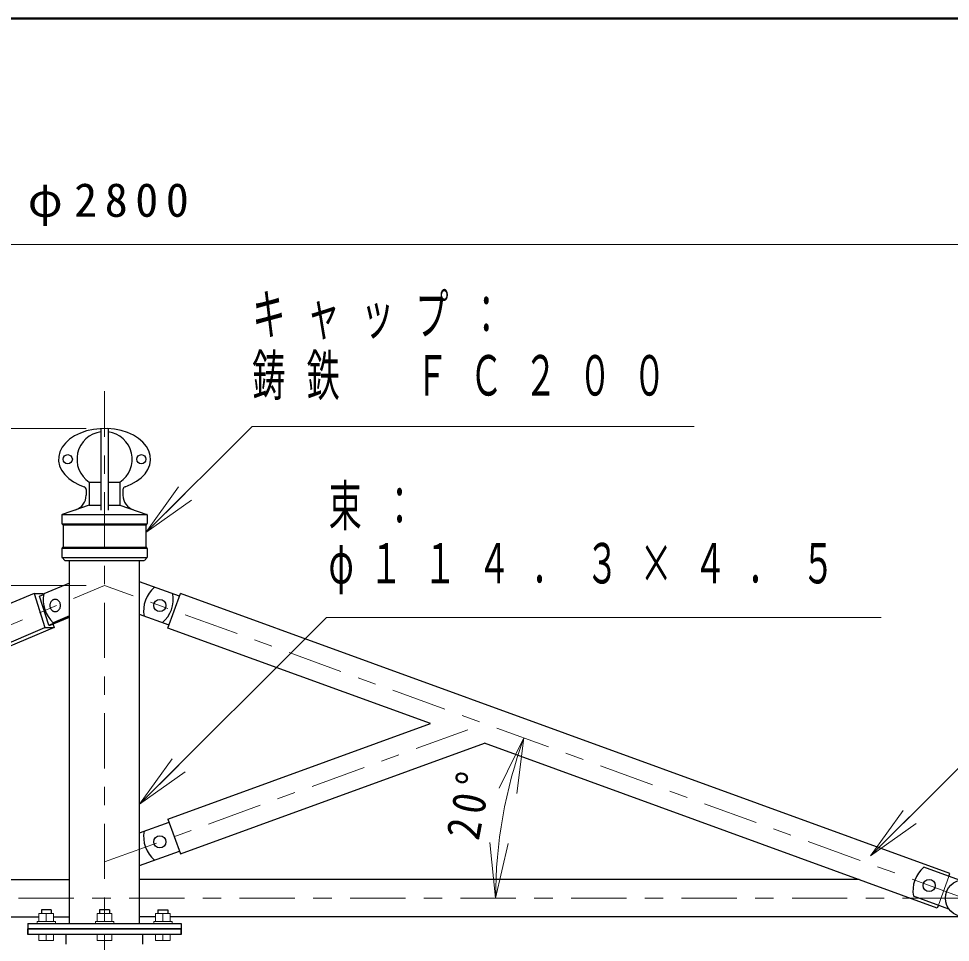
# Model space of a CAD drawing. Units: millimetres on the paper. Extents: x -385 to 0, y -5 to 267.
# Drawn here: x -109.3 to -58.7, y 216.8 to 267 of the extents above; entities that cross this region are included whole.
import ezdxf

# ---------------------------------------------------------------- set-up
doc = ezdxf.new("R2010")
doc.units = ezdxf.units.MM
doc.linetypes.add('USER1', pattern=[4.5, 2.5, -2])
doc.linetypes.add('USER2', pattern=[6, 3, -1, 1, -1])
doc.layers.add('LY_1', color=131, linetype='Continuous', lineweight=25)
doc.layers.add('LY_4', color=7, linetype='Continuous', lineweight=13)
doc.styles.add('ＭＳ ゴシック', font='')
doc.styles.get('ＭＳ ゴシック').set_extended_font_data('MS Gothic')

# ---------------------------------------------------------------- blocks, each defined once
blk = doc.blocks.new('open_arrow')
at = {"color": 0, "linetype": 'Continuous', "lineweight": -2}
blk.add_lwpolyline([(7.5, 1.25), (0, 0), (7.5, -1.25)], dxfattribs=at)

msp = doc.modelspace()

# ---------------------------------------------------------------- linework, layer by layer
at = {"layer": 'LY_1', "color": 7, "lineweight": 13}
for p, q in [((-151.314, 254.742), (-57.981, 254.742)), ((-105.648, 244.742), (-172.314, 244.742)), ((-102.398, 239.094), (-100.63, 241.569)), ((-102.398, 239.094), (-100.276, 241.215)), ((-99.923, 240.862), (-102.398, 239.094)), ((-105.648, 236.227), (-162.314, 236.227)), ((-102.743, 224.341), (-100.974, 226.815)), ((-102.743, 224.341), (-100.621, 226.462)), ((-100.267, 226.108), (-102.743, 224.341)), ((-63.063, 221.54), (-61.289, 224.01)), ((-63.063, 221.54), (-60.936, 223.656)), ((-60.583, 223.301), (-63.063, 221.54)), ((-108.214, 218.415), (-107.414, 218.415)), ((-108.214, 218.415), (-108.214, 217.982)), ((-107.814, 218.415), (-107.814, 217.982)), ((-107.414, 218.415), (-107.414, 217.982)), ((-105.048, 218.415), (-105.048, 217.982)), ((-105.048, 218.415), (-104.248, 218.415)), ((-104.648, 218.415), (-104.648, 217.982)), ((-104.248, 218.415), (-104.248, 217.982)), ((-101.881, 218.415), (-101.881, 217.982)), ((-101.081, 218.415), (-101.881, 218.415)), ((-101.481, 218.415), (-101.481, 217.982)), ((-101.081, 218.415), (-101.081, 217.982)), ((-108.314, 217.982), (-108.314, 217.875)), ((-108.314, 217.982), (-107.314, 217.982)), ((-107.314, 217.982), (-107.314, 217.875)), ((-105.148, 217.982), (-105.148, 217.875)), ((-105.148, 217.982), (-104.148, 217.982)), ((-104.148, 217.982), (-104.148, 217.875)), ((-101.981, 217.982), (-101.981, 217.875)), ((-100.981, 217.982), (-101.981, 217.982)), ((-100.981, 217.982), (-100.981, 217.875)), ((-108.214, 216.942), (-108.214, 217.275)), ((-107.814, 216.942), (-107.814, 217.275)), ((-107.414, 216.942), (-107.414, 217.275)), ((-105.048, 216.942), (-105.048, 217.275)), ((-104.648, 216.942), (-104.648, 217.275)), ((-104.248, 216.942), (-104.248, 217.275)), ((-101.881, 216.942), (-101.881, 217.275)), ((-101.481, 216.942), (-101.481, 217.275)), ((-101.081, 216.942), (-101.081, 217.275)), ((-108.214, 216.942), (-107.414, 216.942)), ((-105.048, 216.942), (-104.248, 216.942)), ((-101.081, 216.942), (-101.881, 216.942))]:
    msp.add_line(p, q, dxfattribs=at)
at = {"layer": 'LY_1', "color": 7, "linetype": 'USER2', "lineweight": 13}
for p, q in [((-104.648, 94.284), (-104.648, 246.769)), ((-145.062, 219.242), (-104.648, 236.227))]:
    msp.add_line(p, q, dxfattribs=at)
at = {"layer": 'LY_1', "color": 4}
for p, q in [((-104.848, 244.737), (-104.848, 240.316)), ((-104.448, 244.737), (-104.448, 240.316)), ((-105.648, 241.425), (-105.648, 241.118)), ((-105.481, 241.828), (-105.481, 240.575)), ((-105.481, 241.828), (-104.848, 241.828)), ((-104.448, 241.828), (-103.814, 241.828)), ((-103.814, 241.828), (-103.814, 240.575)), ((-103.648, 241.425), (-103.648, 241.118)), ((-105.481, 240.575), (-106.942, 240.083)), ((-105.481, 240.575), (-104.848, 240.575)), ((-104.448, 240.575), (-103.814, 240.575)), ((-103.814, 240.575), (-102.354, 240.083)), ((-106.964, 240.051), (-106.964, 239.589)), ((-106.954, 240.075), (-102.341, 240.075)), ((-102.331, 240.051), (-102.331, 239.589)), ((-106.964, 239.575), (-102.334, 239.575)), ((-106.955, 239.566), (-106.907, 239.519)), ((-106.898, 239.509), (-102.395, 239.509)), ((-106.898, 239.495), (-106.898, 238.323)), ((-102.398, 239.495), (-102.398, 238.323)), ((-102.341, 239.566), (-102.388, 239.519)), ((-106.901, 238.309), (-102.395, 238.309)), ((-106.964, 238.228), (-106.964, 237.756)), ((-106.961, 238.242), (-102.334, 238.242)), ((-106.907, 238.299), (-106.955, 238.252)), ((-102.388, 238.299), (-102.341, 238.252)), ((-102.331, 238.228), (-102.331, 237.756)), ((-106.961, 237.742), (-102.334, 237.742)), ((-106.955, 237.732), (-106.807, 237.585)), ((-106.784, 237.575), (-102.512, 237.575)), ((-102.341, 237.732), (-102.488, 237.585))]:
    msp.add_line(p, q, dxfattribs=at)
at = {"layer": 'LY_1', "color": 7}
for p, q in [((-106.553, 217.875), (-106.553, 237.575)), ((-102.743, 217.875), (-102.743, 237.575)), ((-106.553, 236.346), (-107.951, 235.766)), ((-108.172, 235.644), (-107.959, 235.732)), ((-107.678, 234.069), (-108.172, 235.644)), ((-107.678, 234.069), (-106.553, 234.535)), ((-107.603, 234.069), (-106.553, 234.504)), ((-106.553, 234.566), (-107.436, 234.2)), ((-107.678, 234.069), (-107.603, 234.069)), ((-107.361, 234.2), (-107.436, 234.2)), ((-139.887, 220.25), (-106.553, 220.25)), ((-63.675, 220.25), (-102.743, 220.25)), ((-107.548, 218.609), (-108.081, 218.609)), ((-108.081, 218.609), (-108.081, 218.415)), ((-107.548, 218.609), (-107.548, 218.415)), ((-104.914, 218.609), (-104.914, 218.415)), ((-104.381, 218.609), (-104.914, 218.609)), ((-104.381, 218.609), (-104.381, 218.415)), ((-101.748, 218.609), (-101.748, 218.415)), ((-101.748, 218.609), (-101.214, 218.609)), ((-101.214, 218.609), (-101.214, 218.415)), ((-151.314, 218.234), (-108.214, 218.234)), ((-107.414, 218.234), (-106.553, 218.234)), ((-101.881, 218.234), (-102.743, 218.234)), ((-57.981, 218.234), (-101.081, 218.234)), ((-108.814, 217.875), (-108.814, 217.275)), ((-108.814, 217.875), (-100.481, 217.875)), ((-108.814, 217.275), (-108.814, 217.575)), ((-108.814, 217.575), (-100.481, 217.575)), ((-108.814, 217.575), (-100.481, 217.575)), ((-100.481, 217.575), (-108.814, 217.575)), ((-100.481, 217.875), (-100.481, 217.275)), ((-100.481, 217.275), (-100.481, 217.575)), ((-100.481, 217.275), (-108.814, 217.275)), ((-106.731, 216.742), (-106.731, 217.275)), ((-102.564, 216.742), (-102.564, 217.275))]:
    msp.add_line(p, q, dxfattribs=at)
at = {"layer": 'LY_1', "color": 190}
for p, q in [((-100.578, 235.633), (-102.743, 236.421)), ((-108.478, 235.79), (-119.472, 231.168)), ((-108.478, 235.79), (-107.978, 235.79)), ((-108.478, 235.79), (-107.885, 233.931)), ((-107.978, 235.79), (-107.959, 235.732)), ((-101.205, 233.91), (-100.521, 235.79)), ((-58.743, 220.584), (-100.521, 235.79)), ((-101.148, 234.067), (-102.743, 234.647)), ((-115.042, 230.919), (-107.885, 233.931)), ((-107.385, 233.931), (-115.024, 230.716)), ((-107.885, 233.931), (-107.385, 233.931)), ((-107.45, 234.132), (-107.385, 233.931)), ((-86.94, 228.718), (-101.205, 233.91)), ((-101.205, 223.526), (-86.94, 228.718)), ((-100.521, 221.646), (-84.016, 227.654)), ((-59.427, 218.704), (-84.016, 227.654)), ((-102.743, 222.789), (-101.148, 223.369)), ((-101.205, 223.526), (-100.521, 221.646)), ((-102.743, 221.015), (-100.578, 221.803)), ((-58.229, 220.219), (-60.156, 220.921)), ((-58.8, 220.427), (-58.743, 220.584)), ((-58.8, 218.653), (-60.727, 219.354)), ((-59.37, 218.861), (-59.427, 218.704))]:
    msp.add_line(p, q, dxfattribs=at)
at = {"layer": 'LY_1', "color": 190, "linetype": 'USER2', "lineweight": 13}
for p, q in [((-57.981, 219.242), (-104.648, 236.227)), ((-104.648, 221.209), (-84.016, 228.718))]:
    msp.add_line(p, q, dxfattribs=at)
at = {"layer": 'LY_1', "color": 190, "linetype": 'USER1', "lineweight": 13}
msp.add_line((-59.37, 218.861), (-58.8, 220.427), dxfattribs=at)
at = {"layer": 'LY_1', "color": 2, "linetype": 'USER2', "lineweight": 13}
msp.add_line((-151.314, 219.242), (-57.981, 219.242), dxfattribs=at)
at = {"layer": 'LY_1', "color": 40}
for p, q in [((-108.814, 217.575), (-100.481, 217.575)), ((-100.481, 217.575), (-108.814, 217.575))]:
    msp.add_line(p, q, dxfattribs=at)
at = {"layer": 'LY_1', "color": 4}
msp.add_lwpolyline([(-103.533, 241.584), (-103.203, 241.715), (-102.907, 241.879), (-102.653, 242.071), (-102.445, 242.287), (-102.29, 242.521), (-102.19, 242.769), (-102.149, 243.024), (-102.167, 243.28), (-102.243, 243.531), (-102.376, 243.772), (-102.564, 243.996), (-102.8, 244.198), (-103.08, 244.374), (-103.397, 244.519), (-103.744, 244.629), (-104.113, 244.703), (-104.493, 244.739), (-104.878, 244.735), (-105.257, 244.692), (-105.622, 244.61), (-105.963, 244.493), (-106.274, 244.341), (-106.546, 244.16), (-106.773, 243.953), (-106.95, 243.725), (-107.072, 243.482), (-107.137, 243.23), (-107.143, 242.973), (-107.09, 242.719), (-106.979, 242.474), (-106.813, 242.242), (-106.596, 242.031), (-106.332, 241.844), (-106.029, 241.686), (-105.898, 241.632), (-105.762, 241.583)], dxfattribs=at)
at = {"layer": 'LY_1', "color": 7, "lineweight": 13}
for points in [[(-102.398, 239.094), (-96.634, 244.857), (-72.625, 244.857)], [(-102.743, 224.341), (-92.595, 234.482), (-62.482, 234.482)], [(-63.063, 221.54), (-52.475, 232.074), (-19.151, 232.074)]]:
    msp.add_lwpolyline(points, dxfattribs=at)
at = {"layer": 'LY_1', "color": 7}
msp.add_lwpolyline([(-107.328, 235.468), (-107.354, 235.467), (-107.379, 235.463), (-107.403, 235.457), (-107.427, 235.448), (-107.45, 235.437), (-107.473, 235.424), (-107.494, 235.408), (-107.514, 235.39), (-107.533, 235.371), (-107.55, 235.349), (-107.565, 235.326), (-107.578, 235.302), (-107.59, 235.276), (-107.6, 235.249), (-107.607, 235.221), (-107.613, 235.193), (-107.616, 235.164), (-107.617, 235.135), (-107.616, 235.106), (-107.613, 235.077), (-107.607, 235.049), (-107.6, 235.021), (-107.59, 234.994), (-107.578, 234.968), (-107.565, 234.944), (-107.55, 234.921), (-107.533, 234.899), (-107.514, 234.88), (-107.494, 234.862), (-107.473, 234.846), (-107.45, 234.833), (-107.427, 234.822), (-107.403, 234.813), (-107.379, 234.807), (-107.354, 234.803), (-107.328, 234.802), (-107.303, 234.803), (-107.278, 234.807), (-107.254, 234.813), (-107.23, 234.822), (-107.206, 234.833), (-107.184, 234.846), (-107.163, 234.862), (-107.143, 234.88), (-107.124, 234.899), (-107.107, 234.921), (-107.092, 234.944), (-107.078, 234.968), (-107.067, 234.994), (-107.057, 235.021), (-107.05, 235.049), (-107.044, 235.077), (-107.041, 235.106), (-107.04, 235.135), (-107.041, 235.164), (-107.044, 235.193), (-107.05, 235.221), (-107.057, 235.249), (-107.067, 235.276), (-107.078, 235.302), (-107.092, 235.326), (-107.107, 235.349), (-107.124, 235.371), (-107.143, 235.39), (-107.163, 235.408), (-107.184, 235.424), (-107.206, 235.437), (-107.23, 235.448), (-107.254, 235.457), (-107.278, 235.463), (-107.303, 235.467)], close=True, dxfattribs=at)
at = {"layer": 'LY_1', "color": 4}
for centre in [(-106.648, 243.075), (-102.648, 243.075)]:
    msp.add_circle(centre, 0.25, dxfattribs=at)
at = {"layer": 'LY_1', "color": 190}
for centre in [(-101.646, 235.135), (-101.646, 222.301), (-59.868, 219.929)]:
    msp.add_circle(centre, 0.333, dxfattribs=at)
at = {"layer": 'LY_1', "color": 2}
msp.add_circle((-57.981, 219.242), 1.008, dxfattribs=at)
at = {"layer": 'LY_1', "color": 4}
for centre, radius, start, end in [((-104.648, 243.075), 1.5, 97.6624, 236.2509), ((-104.648, 243.075), 1.5, 303.749, 82.3377), ((-105.814, 241.425), 0.167, 0, 71.6425), ((-103.481, 241.425), 0.167, 108.3642, 180), ((-106.481, 241.118), 0.833, 288.6279, 0), ((-102.814, 241.118), 0.833, 180, 251.3721), ((-106.931, 240.051), 0.0333, 108.6312, 180), ((-102.364, 240.051), 0.0333, 0, 71.366), ((-106.931, 239.589), 0.0333, 180, 225), ((-106.931, 239.495), 0.0333, 0, 45), ((-102.364, 239.495), 0.0333, 135, 180), ((-102.364, 239.589), 0.0333, 315, 0), ((-106.931, 238.323), 0.0333, 315, 0), ((-102.364, 238.323), 0.0333, 180, 225), ((-106.931, 238.228), 0.0333, 134.9938, 180), ((-102.364, 238.228), 0.0333, 0, 45), ((-106.931, 237.756), 0.0333, 180, 225), ((-106.784, 237.609), 0.0333, 225, 270), ((-102.512, 237.609), 0.0333, 270, 315), ((-102.364, 237.756), 0.0333, 315, 0)]:
    msp.add_arc(centre, radius, start, end, dxfattribs=at)
at = {"layer": 'LY_1', "color": 190}
for centre, start, end in [((-100.863, 234.85), 130, 190), ((-102.586, 235.477), 310, 10), ((-100.863, 222.586), 170, 230), ((-59.085, 219.644), 130, 190)]:
    msp.add_arc(centre, 1.667, start, end, dxfattribs=at)
at = {"layer": 'LY_1', "color": 7}
msp.add_arc((-106.262, 235.454), 1.718, 169.5372, 226.9067, dxfattribs=at)
at = {"layer": 'LY_1', "color": 7, "lineweight": 13}
msp.add_arc((-57.981, 219.242), 25.43, 160, 180, dxfattribs=at)
at = {"layer": 'LY_4', "lineweight": 50}
msp.add_line((0, 267), (-385, 267), dxfattribs=at)

# ---------------------------------------------------------------- block references
at = {"layer": 'LY_1', "color": 7, "lineweight": 13, "xscale": 0.4, "yscale": 0.4}
for p, rotation in [((-81.878, 227.94), 253.4), ((-83.411, 219.242), 86.6)]:
    msp.add_blockref('open_arrow', p, dxfattribs=dict(at, rotation=rotation))

# ---------------------------------------------------------------- texts
at = {"layer": 'LY_1', "color": 7, "style": 'ＭＳ ゴシック'}
for s, insert, char_height, attachment_point in [('\\T1.33;φ2800', (-104.24, 255.742), 1.833, 8), ('\\T1.64;\\W0.6;キャップ：', (-96.625, 250.807), 2.199, 4), ('\\T1.64;\\W0.6;鋳鉄\u3000ＦＣ２００', (-96.625, 247.507), 2.199, 4), ('\\T1.64;\\W0.6;束：', (-92.482, 240.432), 2.199, 4), ('\\T1.63;\\W0.6;φ１１４．３×４．５', (-92.482, 237.132), 2.199, 4)]:
    msp.add_mtext(s, dxfattribs=dict(at, insert=insert, char_height=char_height, attachment_point=attachment_point))
at = {"layer": 'LY_1', "color": 7, "insert": (-83.939, 224.217), "char_height": 1.833, "attachment_point": 8, "rotation": 79.15, "style": 'ＭＳ ゴシック'}
msp.add_mtext('\\T1.33;\\W0.85;20°', dxfattribs=at)

doc.saveas('drawing.dxf')
